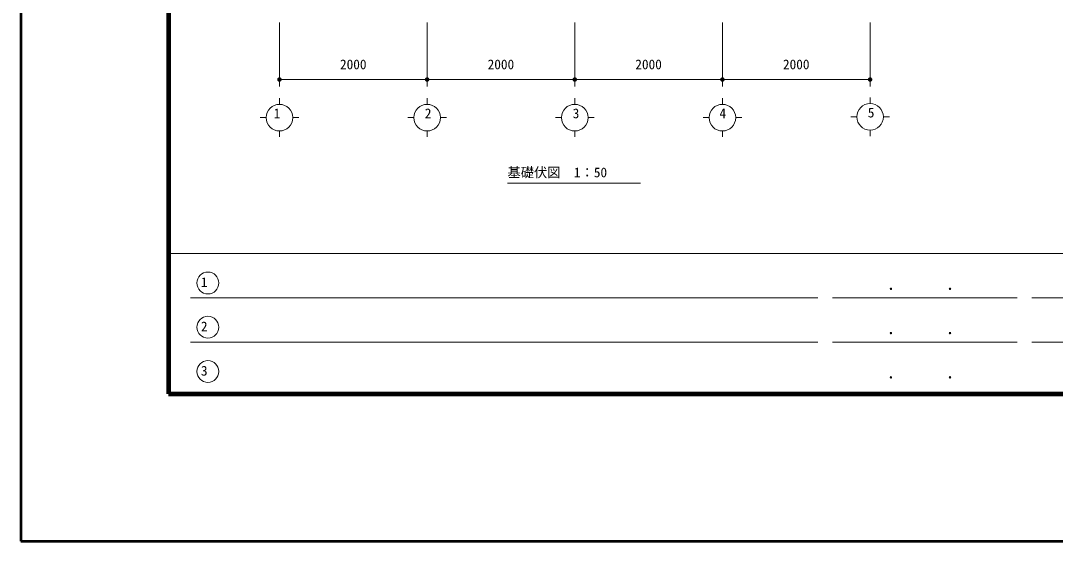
# Model space of a CAD drawing. Units: millimetres at full size. Extents: x 0 to 42000, y 0 to 29700.
# Drawn here: x 0 to 14014, y 0 to 7054 of the extents above; entities that cross this region are included whole.
import ezdxf
from ezdxf.enums import TextEntityAlignment as Align

# ---------------------------------------------------------------- set-up
doc = ezdxf.new("R2010")
doc.units = ezdxf.units.MM
doc.header["$LTSCALE"] = 100
for name, color, linetype, lineweight in [('C-TTL', 2, 'Continuous', 140), ('D-STR-DIM', 7, 'Continuous', 13), ('D-STR-TXT', 7, 'Continuous', 13), ('D-TTL', 2, 'Continuous', 50), ('D-TTL-FRAM', 2, 'Continuous', 13), ('D-TTL-LINE', 7, 'Continuous', 13), ('D-TTL-TXT', 7, 'Continuous', 13)]:
    doc.layers.add(name, color=color, linetype=linetype, lineweight=lineweight)
doc.styles.add('ＭＳ ゴシック', font='')
doc.styles.get('ＭＳ ゴシック').set_extended_font_data('MS Gothic')

# ---------------------------------------------------------------- blocks, each defined once
blk = doc.blocks.new('filled_dot')
at = {"color": 0, "linetype": 'Continuous', "lineweight": -2, "const_width": 1.25}
blk.add_lwpolyline([(-0.625, 0, 1), (0.625, 0, 1)], format="xyb", close=True, dxfattribs=at)

msp = doc.modelspace()

# ---------------------------------------------------------------- linework, layer by layer
at = {"layer": 'C-TTL'}
for p, q in [((2000, 27700), (2000, 2000)), ((2000, 2000), (40000, 2000))]:
    msp.add_line(p, q, dxfattribs=at)
at = {"layer": 'D-STR-DIM'}
for p, q in [((3504.8, 7028.5), (3504.8, 6160.9)), ((5504.8, 7028.5), (5504.8, 6160.9)), ((5504.8, 7028.5), (5504.8, 6160.9)), ((7504.8, 7028.5), (7504.8, 6160.9)), ((7504.8, 7028.5), (7504.8, 6160.9)), ((9504.8, 7028.5), (9504.8, 6160.9)), ((9504.8, 7028.5), (9504.8, 6160.9)), ((11504.8, 7028.5), (11504.8, 6160.9)), ((3504.8, 6256.9), (5504.8, 6256.9)), ((5504.8, 6256.9), (7504.8, 6256.9)), ((7504.8, 6256.9), (9504.8, 6256.9)), ((9504.8, 6256.9), (11504.8, 6256.9))]:
    msp.add_line(p, q, dxfattribs=at)
at = {"layer": 'D-STR-TXT'}
for p, q in [((3504.8, 5920.1), (3504.8, 6002)), ((5504.8, 5920.1), (5504.8, 6002)), ((7504.8, 5920.1), (7504.8, 6002)), ((9504.8, 5920.1), (9504.8, 6002)), ((11504.8, 5930.5), (11504.8, 6012.5)), ((11324.8, 5750.5), (11242.9, 5750.5)), ((11684.8, 5750.5), (11766.8, 5750.5)), ((3324.8, 5740.1), (3242.9, 5740.1)), ((3684.8, 5740.1), (3766.8, 5740.1)), ((5324.8, 5740.1), (5242.9, 5740.1)), ((5684.8, 5740.1), (5766.8, 5740.1)), ((7324.8, 5740.1), (7242.9, 5740.1)), ((7684.8, 5740.1), (7766.8, 5740.1)), ((9324.8, 5740.1), (9242.9, 5740.1)), ((9684.8, 5740.1), (9766.8, 5740.1)), ((3504.8, 5560.1), (3504.8, 5478.1)), ((5504.8, 5560.1), (5504.8, 5478.1)), ((7504.8, 5560.1), (7504.8, 5478.1)), ((9504.8, 5560.1), (9504.8, 5478.1)), ((11504.8, 5570.5), (11504.8, 5488.5)), ((6593.1, 4852.8), (8393.1, 4852.8))]:
    msp.add_line(p, q, dxfattribs=at)
for centre in [(3504.8, 5740.1), (5504.8, 5740.1), (7504.8, 5740.1), (9504.8, 5740.1), (11504.8, 5750.5)]:
    msp.add_circle(centre, 180, dxfattribs=at)
at = {"layer": 'D-TTL'}
for p, q in [((0, 29700), (0, 0)), ((0, 0), (42000, 0))]:
    msp.add_line(p, q, dxfattribs=at)
at = {"layer": 'D-TTL-FRAM'}
for p, q in [((40000, 3900), (2000, 3900)), ((2000, 3900), (2000, 2000)), ((2000, 2000), (40000, 2000))]:
    msp.add_line(p, q, dxfattribs=at)
at = {"layer": 'D-TTL-LINE'}
for p, q in [((10796.1, 3300), (2300, 3300)), ((13496.1, 3300), (10996.1, 3300)), ((13696.1, 3300), (14696.1, 3300)), ((10796.1, 2700), (2300, 2700)), ((13496.1, 2700), (10996.1, 2700)), ((13696.1, 2700), (14696.1, 2700))]:
    msp.add_line(p, q, dxfattribs=at)
at = {"layer": 'D-TTL-TXT'}
for centre in [(2536, 3500.4), (2536, 2900.4), (2536, 2300.4)]:
    msp.add_circle(centre, 148.1, dxfattribs=at)

# ---------------------------------------------------------------- block references
at = {"layer": 'D-STR-DIM', "xscale": 24, "yscale": 24}
for p in [(3504.8, 6256.9), (5504.8, 6256.9), (7504.8, 6256.9), (9504.8, 6256.9)]:
    msp.add_blockref('filled_dot', p, dxfattribs=at)
at = {"layer": 'D-STR-DIM', "xscale": 24, "yscale": 24, "rotation": 180}
for p in [(5504.8, 6256.9), (7504.8, 6256.9), (9504.8, 6256.9), (11504.8, 6256.9)]:
    msp.add_blockref('filled_dot', p, dxfattribs=at)

# ---------------------------------------------------------------- texts
at = {"layer": 'D-STR-DIM', "style": 'ＭＳ ゴシック'}
for p in [(4504.8, 6527.9), (6504.8, 6527.9), (8504.8, 6527.9), (10504.8, 6527.9)]:
    msp.add_text('2000', height=132, dxfattribs=at).set_placement(p, align=Align.TOP_CENTER)
at = {"layer": 'D-STR-TXT', "style": 'ＭＳ ゴシック'}
for s, p in [('1', (3516.6, 5864.6)), ('2', (5563.7, 5864.6)), ('3', (7566.7, 5864.6)), ('4', (9554.4, 5864.6)), ('5', (11563.9, 5875))]:
    msp.add_text(s, height=132, dxfattribs=at).set_placement(p, align=Align.TOP_RIGHT)
msp.add_text('基礎伏図\u30001：50', height=132, dxfattribs=at).set_placement((6593.1, 4892.8), align=Align.BOTTOM_LEFT)
at = {"layer": 'D-TTL-TXT', "style": 'ＭＳ ゴシック'}
for s, height, p in [('1', 132, (2440.9, 3405.4)), ('.', 183.3, (11725, 3352)), ('.', 183.3, (12525, 3352)), ('2', 132, (2440.9, 2805.4)), ('.', 183.3, (11725, 2752)), ('.', 183.3, (12525, 2752)), ('3', 132, (2440.9, 2205.4)), ('.', 183.3, (11725, 2152)), ('.', 183.3, (12525, 2152))]:
    msp.add_text(s, height=height, dxfattribs=at).set_placement(p, align=Align.BOTTOM_LEFT)

doc.saveas('drawing.dxf')
